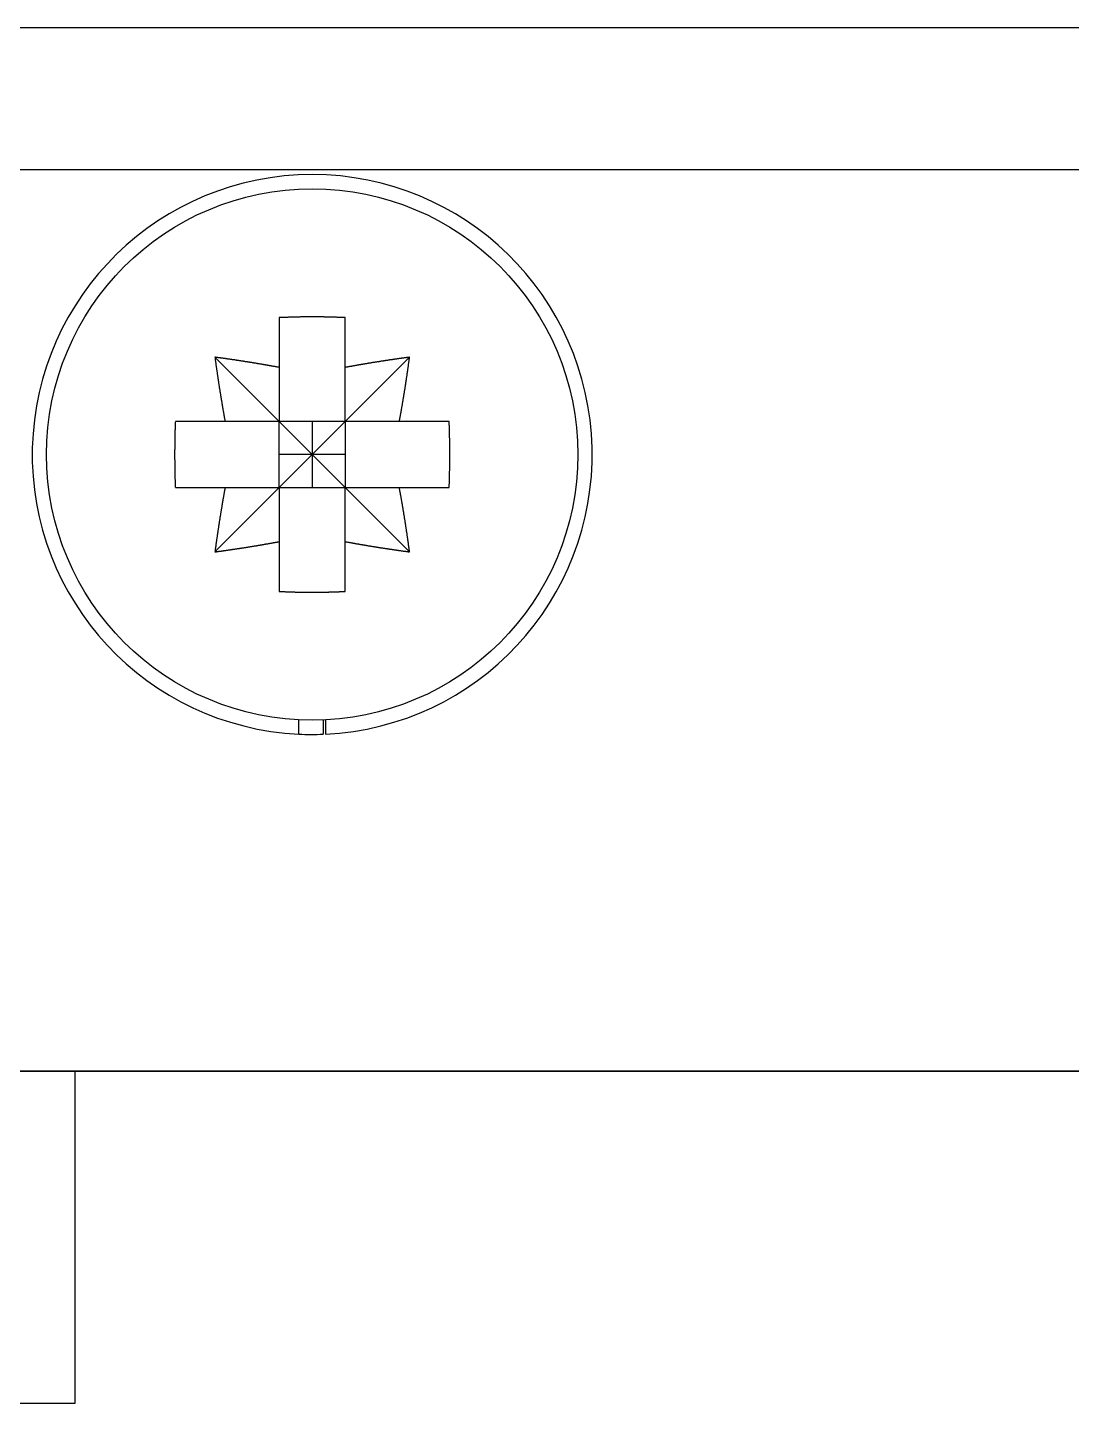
# Model space of a CAD drawing. Extents: x -37 to 246, y -173 to 93.
# Drawn here: x 115.78 to 126.78, y -58.1 to -43.6 of the extents above; entities that cross this region are included whole.
import ezdxf

# ---------------------------------------------------------------- set-up
doc = ezdxf.new("R2010")
doc.units = 0
doc.layers.get('0').update_dxf_attribs({"linetype": 'CONTINUOUS'})

msp = doc.modelspace()

# ---------------------------------------------------------------- linework, layer by layer
at = {"color": 7, "linetype": 'CONTINUOUS'}
for p, q in [((110.783, -43.595), (142.783, -43.595)), ((141.783, -45.095), (111.783, -45.095)), ((118.434, -46.653), (118.434, -47.177)), ((119.132, -47.177), (119.132, -46.653)), ((118.434, -47.746), (117.758, -47.07)), ((119.132, -47.746), (119.809, -47.07)), ((118.434, -47.177), (118.434, -47.746)), ((119.132, -47.746), (119.132, -47.177)), ((117.865, -47.746), (117.341, -47.746)), ((118.434, -47.746), (117.865, -47.746)), ((118.434, -47.746), (118.783, -48.095)), ((119.132, -47.746), (118.434, -47.746)), ((118.434, -48.444), (118.434, -47.746)), ((118.783, -47.746), (118.783, -48.095)), ((118.783, -48.095), (119.132, -47.746)), ((119.132, -47.746), (119.132, -48.444)), ((119.702, -47.746), (119.132, -47.746)), ((120.226, -47.746), (119.702, -47.746)), ((118.783, -48.095), (118.434, -48.095)), ((118.783, -48.095), (118.434, -48.444)), ((118.783, -48.095), (118.783, -48.444)), ((119.132, -48.095), (118.783, -48.095)), ((119.132, -48.444), (118.783, -48.095)), ((117.341, -48.444), (117.865, -48.444)), ((118.434, -48.444), (117.758, -49.121)), ((117.865, -48.444), (118.434, -48.444)), ((118.434, -48.444), (119.132, -48.444)), ((118.434, -48.444), (118.434, -49.014)), ((119.132, -49.014), (119.132, -48.444)), ((119.132, -48.444), (119.809, -49.121)), ((119.132, -48.444), (119.702, -48.444)), ((119.702, -48.444), (120.226, -48.444)), ((118.434, -49.014), (118.434, -49.538)), ((119.132, -49.538), (119.132, -49.014)), ((118.643, -51.042), (118.643, -50.892)), ((118.898, -50.893), (118.898, -51.043)), ((118.923, -50.892), (118.923, -51.042)), ((109.283, -54.595), (144.283, -54.595)), ((144.283, -54.595), (109.283, -54.595)), ((116.283, -54.595), (116.283, -58.095)), ((116.283, -58.095), (110.283, -58.095))]:
    msp.add_line(p, q, dxfattribs=at)
for points in [[(119.132, -46.653, 0), (119.127, -46.653, 0), (119.121, -46.652, 0), (119.116, -46.652, 0), (119.11, -46.652, 0), (119.105, -46.652, 0), (119.099, -46.651, 0), (119.094, -46.651, 0), (119.088, -46.651, 0), (119.083, -46.651, 0), (119.078, -46.651, 0), (119.072, -46.651, 0), (119.067, -46.65, 0), (119.061, -46.65, 0), (119.056, -46.65, 0), (119.05, -46.65, 0), (119.045, -46.65, 0), (119.039, -46.649, 0), (119.034, -46.649, 0), (119.029, -46.649, 0), (119.023, -46.649, 0), (119.018, -46.649, 0), (119.012, -46.649, 0), (119.007, -46.648, 0), (119.001, -46.648, 0), (118.996, -46.648, 0), (118.99, -46.648, 0), (118.985, -46.648, 0), (118.98, -46.648, 0), (118.974, -46.648, 0), (118.969, -46.648, 0), (118.963, -46.647, 0), (118.958, -46.647, 0), (118.952, -46.647, 0), (118.947, -46.647, 0), (118.941, -46.647, 0), (118.936, -46.647, 0), (118.93, -46.647, 0), (118.925, -46.647, 0), (118.92, -46.647, 0), (118.914, -46.647, 0), (118.909, -46.646, 0), (118.903, -46.646, 0), (118.898, -46.646, 0), (118.892, -46.646, 0), (118.887, -46.646, 0), (118.881, -46.646, 0), (118.876, -46.646, 0), (118.87, -46.646, 0), (118.865, -46.646, 0), (118.86, -46.646, 0), (118.854, -46.646, 0), (118.849, -46.646, 0), (118.843, -46.646, 0), (118.838, -46.646, 0), (118.832, -46.646, 0), (118.827, -46.645, 0), (118.821, -46.645, 0), (118.816, -46.645, 0), (118.81, -46.645, 0), (118.805, -46.645, 0), (118.8, -46.645, 0), (118.794, -46.645, 0), (118.789, -46.645, 0), (118.783, -46.645, 0), (118.778, -46.645, 0), (118.772, -46.645, 0), (118.767, -46.645, 0), (118.761, -46.645, 0), (118.756, -46.645, 0), (118.75, -46.645, 0), (118.745, -46.645, 0), (118.74, -46.645, 0), (118.734, -46.646, 0), (118.729, -46.646, 0), (118.723, -46.646, 0), (118.718, -46.646, 0), (118.712, -46.646, 0), (118.707, -46.646, 0), (118.701, -46.646, 0), (118.696, -46.646, 0), (118.69, -46.646, 0), (118.685, -46.646, 0), (118.68, -46.646, 0), (118.674, -46.646, 0), (118.669, -46.646, 0), (118.663, -46.646, 0), (118.658, -46.646, 0), (118.652, -46.647, 0), (118.647, -46.647, 0), (118.641, -46.647, 0), (118.636, -46.647, 0), (118.63, -46.647, 0), (118.625, -46.647, 0), (118.62, -46.647, 0), (118.614, -46.647, 0), (118.609, -46.647, 0), (118.603, -46.647, 0), (118.598, -46.648, 0), (118.592, -46.648, 0), (118.587, -46.648, 0), (118.581, -46.648, 0), (118.576, -46.648, 0), (118.57, -46.648, 0), (118.565, -46.648, 0), (118.56, -46.648, 0), (118.554, -46.649, 0), (118.549, -46.649, 0), (118.543, -46.649, 0), (118.538, -46.649, 0), (118.532, -46.649, 0), (118.527, -46.65, 0), (118.521, -46.65, 0), (118.516, -46.65, 0), (118.511, -46.65, 0), (118.505, -46.65, 0), (118.5, -46.65, 0), (118.494, -46.651, 0), (118.489, -46.651, 0), (118.483, -46.651, 0), (118.478, -46.651, 0), (118.472, -46.651, 0), (118.467, -46.652, 0), (118.462, -46.652, 0), (118.456, -46.652, 0), (118.451, -46.652, 0), (118.445, -46.652, 0), (118.44, -46.653, 0), (118.434, -46.653, 0)], [(117.758, -47.07, 0), (117.759, -47.075, 0), (117.759, -47.081, 0), (117.76, -47.086, 0), (117.761, -47.091, 0), (117.761, -47.096, 0), (117.762, -47.102, 0), (117.763, -47.107, 0), (117.764, -47.112, 0), (117.764, -47.117, 0), (117.765, -47.123, 0), (117.766, -47.128, 0), (117.766, -47.133, 0), (117.767, -47.138, 0), (117.768, -47.144, 0), (117.769, -47.149, 0), (117.769, -47.154, 0), (117.77, -47.159, 0), (117.771, -47.164, 0), (117.772, -47.17, 0), (117.772, -47.175, 0), (117.773, -47.18, 0), (117.774, -47.186, 0), (117.774, -47.191, 0), (117.775, -47.196, 0), (117.776, -47.201, 0), (117.777, -47.207, 0), (117.777, -47.212, 0), (117.778, -47.217, 0), (117.779, -47.222, 0), (117.78, -47.228, 0), (117.78, -47.233, 0), (117.781, -47.238, 0), (117.782, -47.243, 0), (117.783, -47.249, 0), (117.784, -47.254, 0), (117.784, -47.259, 0), (117.785, -47.264, 0), (117.786, -47.27, 0), (117.787, -47.275, 0), (117.787, -47.28, 0), (117.788, -47.286, 0), (117.789, -47.291, 0), (117.79, -47.296, 0), (117.791, -47.301, 0), (117.791, -47.307, 0), (117.792, -47.312, 0), (117.793, -47.317, 0), (117.794, -47.322, 0), (117.795, -47.328, 0), (117.795, -47.333, 0), (117.796, -47.338, 0), (117.797, -47.344, 0), (117.798, -47.349, 0), (117.799, -47.354, 0), (117.799, -47.359, 0), (117.8, -47.365, 0), (117.801, -47.37, 0), (117.802, -47.375, 0), (117.803, -47.381, 0), (117.804, -47.386, 0), (117.804, -47.391, 0), (117.805, -47.397, 0), (117.806, -47.402, 0), (117.807, -47.407, 0), (117.808, -47.412, 0), (117.809, -47.418, 0), (117.809, -47.423, 0), (117.81, -47.428, 0), (117.811, -47.434, 0), (117.812, -47.439, 0), (117.813, -47.444, 0), (117.814, -47.449, 0), (117.815, -47.455, 0), (117.815, -47.46, 0), (117.816, -47.465, 0), (117.817, -47.471, 0), (117.818, -47.476, 0), (117.819, -47.481, 0), (117.82, -47.486, 0), (117.821, -47.492, 0), (117.821, -47.497, 0), (117.822, -47.502, 0), (117.823, -47.508, 0), (117.824, -47.513, 0), (117.825, -47.518, 0), (117.826, -47.523, 0), (117.827, -47.529, 0), (117.828, -47.534, 0), (117.829, -47.539, 0), (117.829, -47.545, 0), (117.83, -47.55, 0), (117.831, -47.555, 0), (117.832, -47.561, 0), (117.833, -47.566, 0), (117.834, -47.571, 0), (117.835, -47.577, 0), (117.836, -47.582, 0), (117.837, -47.587, 0), (117.838, -47.593, 0), (117.838, -47.598, 0), (117.839, -47.603, 0), (117.84, -47.608, 0), (117.841, -47.614, 0), (117.842, -47.619, 0), (117.843, -47.624, 0), (117.844, -47.63, 0), (117.845, -47.635, 0), (117.846, -47.64, 0), (117.847, -47.645, 0), (117.848, -47.651, 0), (117.849, -47.656, 0), (117.85, -47.661, 0), (117.851, -47.667, 0), (117.852, -47.672, 0), (117.853, -47.677, 0), (117.853, -47.683, 0), (117.854, -47.688, 0), (117.855, -47.693, 0), (117.856, -47.699, 0), (117.857, -47.704, 0), (117.858, -47.709, 0), (117.859, -47.715, 0), (117.86, -47.72, 0), (117.861, -47.725, 0), (117.862, -47.73, 0), (117.863, -47.736, 0), (117.864, -47.741, 0), (117.865, -47.746, 0)], [(118.434, -47.177, 0), (118.429, -47.176, 0), (118.424, -47.175, 0), (118.418, -47.174, 0), (118.413, -47.173, 0), (118.408, -47.172, 0), (118.402, -47.171, 0), (118.397, -47.17, 0), (118.392, -47.169, 0), (118.387, -47.169, 0), (118.381, -47.167, 0), (118.376, -47.167, 0), (118.371, -47.166, 0), (118.365, -47.165, 0), (118.36, -47.164, 0), (118.355, -47.163, 0), (118.349, -47.162, 0), (118.344, -47.161, 0), (118.339, -47.16, 0), (118.333, -47.159, 0), (118.328, -47.158, 0), (118.323, -47.157, 0), (118.317, -47.156, 0), (118.312, -47.155, 0), (118.307, -47.154, 0), (118.302, -47.153, 0), (118.296, -47.152, 0), (118.291, -47.151, 0), (118.286, -47.151, 0), (118.28, -47.15, 0), (118.275, -47.149, 0), (118.27, -47.148, 0), (118.264, -47.147, 0), (118.259, -47.146, 0), (118.254, -47.145, 0), (118.249, -47.144, 0), (118.243, -47.143, 0), (118.238, -47.142, 0), (118.233, -47.142, 0), (118.227, -47.141, 0), (118.222, -47.14, 0), (118.217, -47.139, 0), (118.211, -47.138, 0), (118.206, -47.137, 0), (118.201, -47.136, 0), (118.196, -47.135, 0), (118.19, -47.134, 0), (118.185, -47.133, 0), (118.18, -47.133, 0), (118.174, -47.132, 0), (118.169, -47.131, 0), (118.164, -47.13, 0), (118.158, -47.129, 0), (118.153, -47.128, 0), (118.148, -47.127, 0), (118.143, -47.127, 0), (118.137, -47.126, 0), (118.132, -47.125, 0), (118.127, -47.124, 0), (118.121, -47.123, 0), (118.116, -47.122, 0), (118.111, -47.121, 0), (118.106, -47.121, 0), (118.1, -47.12, 0), (118.095, -47.119, 0), (118.09, -47.118, 0), (118.084, -47.117, 0), (118.079, -47.117, 0), (118.074, -47.116, 0), (118.069, -47.115, 0), (118.063, -47.114, 0), (118.058, -47.113, 0), (118.053, -47.112, 0), (118.047, -47.111, 0), (118.042, -47.111, 0), (118.037, -47.11, 0), (118.032, -47.109, 0), (118.026, -47.108, 0), (118.021, -47.108, 0), (118.016, -47.107, 0), (118.01, -47.106, 0), (118.005, -47.105, 0), (118, -47.104, 0), (117.995, -47.103, 0), (117.989, -47.103, 0), (117.984, -47.102, 0), (117.979, -47.101, 0), (117.973, -47.1, 0), (117.968, -47.099, 0), (117.963, -47.099, 0), (117.958, -47.098, 0), (117.952, -47.097, 0), (117.947, -47.096, 0), (117.942, -47.096, 0), (117.937, -47.095, 0), (117.931, -47.094, 0), (117.926, -47.093, 0), (117.921, -47.093, 0), (117.916, -47.092, 0), (117.91, -47.091, 0), (117.905, -47.09, 0), (117.9, -47.09, 0), (117.894, -47.089, 0), (117.889, -47.088, 0), (117.884, -47.087, 0), (117.879, -47.087, 0), (117.873, -47.086, 0), (117.868, -47.085, 0), (117.863, -47.084, 0), (117.858, -47.084, 0), (117.852, -47.083, 0), (117.847, -47.082, 0), (117.842, -47.081, 0), (117.837, -47.081, 0), (117.831, -47.08, 0), (117.826, -47.079, 0), (117.821, -47.079, 0), (117.816, -47.078, 0), (117.81, -47.077, 0), (117.805, -47.076, 0), (117.8, -47.076, 0), (117.795, -47.075, 0), (117.789, -47.074, 0), (117.784, -47.074, 0), (117.779, -47.073, 0), (117.774, -47.072, 0), (117.768, -47.072, 0), (117.763, -47.071, 0), (117.758, -47.07, 0)], [(119.809, -47.07, 0), (119.803, -47.071, 0), (119.798, -47.072, 0), (119.793, -47.072, 0), (119.788, -47.073, 0), (119.782, -47.074, 0), (119.777, -47.074, 0), (119.772, -47.075, 0), (119.767, -47.076, 0), (119.761, -47.076, 0), (119.756, -47.077, 0), (119.751, -47.078, 0), (119.746, -47.079, 0), (119.74, -47.079, 0), (119.735, -47.08, 0), (119.73, -47.081, 0), (119.725, -47.081, 0), (119.719, -47.082, 0), (119.714, -47.083, 0), (119.709, -47.084, 0), (119.704, -47.084, 0), (119.698, -47.085, 0), (119.693, -47.086, 0), (119.688, -47.087, 0), (119.683, -47.087, 0), (119.677, -47.088, 0), (119.672, -47.089, 0), (119.667, -47.09, 0), (119.662, -47.09, 0), (119.656, -47.091, 0), (119.651, -47.092, 0), (119.646, -47.093, 0), (119.641, -47.093, 0), (119.635, -47.094, 0), (119.63, -47.095, 0), (119.625, -47.096, 0), (119.62, -47.096, 0), (119.614, -47.097, 0), (119.609, -47.098, 0), (119.604, -47.099, 0), (119.598, -47.099, 0), (119.593, -47.1, 0), (119.588, -47.101, 0), (119.583, -47.102, 0), (119.577, -47.103, 0), (119.572, -47.103, 0), (119.567, -47.104, 0), (119.562, -47.105, 0), (119.556, -47.106, 0), (119.551, -47.107, 0), (119.546, -47.108, 0), (119.54, -47.108, 0), (119.535, -47.109, 0), (119.53, -47.11, 0), (119.525, -47.111, 0), (119.519, -47.111, 0), (119.514, -47.112, 0), (119.509, -47.113, 0), (119.503, -47.114, 0), (119.498, -47.115, 0), (119.493, -47.116, 0), (119.488, -47.117, 0), (119.482, -47.117, 0), (119.477, -47.118, 0), (119.472, -47.119, 0), (119.466, -47.12, 0), (119.461, -47.121, 0), (119.456, -47.121, 0), (119.451, -47.122, 0), (119.445, -47.123, 0), (119.44, -47.124, 0), (119.435, -47.125, 0), (119.429, -47.126, 0), (119.424, -47.127, 0), (119.419, -47.127, 0), (119.413, -47.128, 0), (119.408, -47.129, 0), (119.403, -47.13, 0), (119.398, -47.131, 0), (119.392, -47.132, 0), (119.387, -47.133, 0), (119.382, -47.133, 0), (119.376, -47.134, 0), (119.371, -47.135, 0), (119.366, -47.136, 0), (119.361, -47.137, 0), (119.355, -47.138, 0), (119.35, -47.139, 0), (119.345, -47.14, 0), (119.339, -47.141, 0), (119.334, -47.142, 0), (119.329, -47.142, 0), (119.323, -47.143, 0), (119.318, -47.144, 0), (119.313, -47.145, 0), (119.308, -47.146, 0), (119.302, -47.147, 0), (119.297, -47.148, 0), (119.292, -47.149, 0), (119.286, -47.15, 0), (119.281, -47.151, 0), (119.276, -47.151, 0), (119.27, -47.152, 0), (119.265, -47.153, 0), (119.26, -47.154, 0), (119.254, -47.155, 0), (119.249, -47.156, 0), (119.244, -47.157, 0), (119.239, -47.158, 0), (119.233, -47.159, 0), (119.228, -47.16, 0), (119.223, -47.161, 0), (119.217, -47.162, 0), (119.212, -47.163, 0), (119.207, -47.164, 0), (119.201, -47.165, 0), (119.196, -47.166, 0), (119.191, -47.167, 0), (119.185, -47.167, 0), (119.18, -47.169, 0), (119.175, -47.169, 0), (119.17, -47.17, 0), (119.164, -47.171, 0), (119.159, -47.172, 0), (119.154, -47.173, 0), (119.148, -47.174, 0), (119.143, -47.175, 0), (119.138, -47.176, 0), (119.132, -47.177, 0)], [(119.702, -47.746, 0), (119.703, -47.741, 0), (119.704, -47.736, 0), (119.704, -47.73, 0), (119.705, -47.725, 0), (119.706, -47.72, 0), (119.707, -47.715, 0), (119.708, -47.709, 0), (119.709, -47.704, 0), (119.71, -47.699, 0), (119.711, -47.693, 0), (119.712, -47.688, 0), (119.713, -47.683, 0), (119.714, -47.677, 0), (119.715, -47.672, 0), (119.716, -47.667, 0), (119.717, -47.661, 0), (119.718, -47.656, 0), (119.719, -47.651, 0), (119.72, -47.645, 0), (119.721, -47.64, 0), (119.722, -47.635, 0), (119.723, -47.63, 0), (119.724, -47.624, 0), (119.724, -47.619, 0), (119.725, -47.614, 0), (119.726, -47.608, 0), (119.727, -47.603, 0), (119.728, -47.598, 0), (119.729, -47.593, 0), (119.73, -47.587, 0), (119.731, -47.582, 0), (119.732, -47.577, 0), (119.733, -47.571, 0), (119.734, -47.566, 0), (119.735, -47.561, 0), (119.735, -47.555, 0), (119.736, -47.55, 0), (119.737, -47.545, 0), (119.738, -47.539, 0), (119.739, -47.534, 0), (119.74, -47.529, 0), (119.741, -47.523, 0), (119.742, -47.518, 0), (119.743, -47.513, 0), (119.743, -47.508, 0), (119.744, -47.502, 0), (119.745, -47.497, 0), (119.746, -47.492, 0), (119.747, -47.486, 0), (119.748, -47.481, 0), (119.749, -47.476, 0), (119.75, -47.471, 0), (119.75, -47.465, 0), (119.751, -47.46, 0), (119.752, -47.455, 0), (119.753, -47.449, 0), (119.754, -47.444, 0), (119.755, -47.439, 0), (119.756, -47.434, 0), (119.756, -47.428, 0), (119.757, -47.423, 0), (119.758, -47.418, 0), (119.759, -47.412, 0), (119.76, -47.407, 0), (119.761, -47.402, 0), (119.761, -47.397, 0), (119.762, -47.391, 0), (119.763, -47.386, 0), (119.764, -47.381, 0), (119.765, -47.375, 0), (119.766, -47.37, 0), (119.766, -47.365, 0), (119.767, -47.359, 0), (119.768, -47.354, 0), (119.769, -47.349, 0), (119.77, -47.344, 0), (119.77, -47.338, 0), (119.771, -47.333, 0), (119.772, -47.328, 0), (119.773, -47.322, 0), (119.774, -47.317, 0), (119.774, -47.312, 0), (119.775, -47.307, 0), (119.776, -47.301, 0), (119.777, -47.296, 0), (119.778, -47.291, 0), (119.778, -47.286, 0), (119.779, -47.28, 0), (119.78, -47.275, 0), (119.781, -47.27, 0), (119.782, -47.264, 0), (119.782, -47.259, 0), (119.783, -47.254, 0), (119.784, -47.249, 0), (119.785, -47.243, 0), (119.785, -47.238, 0), (119.786, -47.233, 0), (119.787, -47.228, 0), (119.788, -47.222, 0), (119.788, -47.217, 0), (119.789, -47.212, 0), (119.79, -47.207, 0), (119.791, -47.201, 0), (119.791, -47.196, 0), (119.792, -47.191, 0), (119.793, -47.186, 0), (119.794, -47.18, 0), (119.794, -47.175, 0), (119.795, -47.17, 0), (119.796, -47.164, 0), (119.797, -47.159, 0), (119.797, -47.154, 0), (119.798, -47.149, 0), (119.799, -47.144, 0), (119.799, -47.138, 0), (119.8, -47.133, 0), (119.801, -47.128, 0), (119.802, -47.123, 0), (119.802, -47.117, 0), (119.803, -47.112, 0), (119.804, -47.107, 0), (119.804, -47.102, 0), (119.805, -47.096, 0), (119.806, -47.091, 0), (119.807, -47.086, 0), (119.807, -47.081, 0), (119.808, -47.075, 0), (119.809, -47.07, 0)], [(117.341, -47.747, 0), (117.341, -47.752, 0), (117.34, -47.758, 0), (117.34, -47.763, 0), (117.34, -47.769, 0), (117.34, -47.774, 0), (117.339, -47.779, 0), (117.339, -47.785, 0), (117.339, -47.79, 0), (117.339, -47.796, 0), (117.339, -47.801, 0), (117.338, -47.807, 0), (117.338, -47.812, 0), (117.338, -47.818, 0), (117.338, -47.823, 0), (117.338, -47.828, 0), (117.338, -47.834, 0), (117.337, -47.839, 0), (117.337, -47.845, 0), (117.337, -47.85, 0), (117.337, -47.856, 0), (117.337, -47.861, 0), (117.337, -47.867, 0), (117.336, -47.872, 0), (117.336, -47.877, 0), (117.336, -47.883, 0), (117.336, -47.888, 0), (117.336, -47.894, 0), (117.336, -47.899, 0), (117.336, -47.905, 0), (117.335, -47.91, 0), (117.335, -47.916, 0), (117.335, -47.921, 0), (117.335, -47.926, 0), (117.335, -47.932, 0), (117.335, -47.937, 0), (117.335, -47.943, 0), (117.335, -47.948, 0), (117.335, -47.954, 0), (117.334, -47.959, 0), (117.334, -47.965, 0), (117.334, -47.97, 0), (117.334, -47.976, 0), (117.334, -47.981, 0), (117.334, -47.986, 0), (117.334, -47.992, 0), (117.334, -47.997, 0), (117.334, -48.003, 0), (117.334, -48.008, 0), (117.334, -48.014, 0), (117.334, -48.019, 0), (117.334, -48.025, 0), (117.334, -48.03, 0), (117.334, -48.036, 0), (117.334, -48.041, 0), (117.333, -48.047, 0), (117.333, -48.052, 0), (117.333, -48.057, 0), (117.333, -48.063, 0), (117.333, -48.068, 0), (117.333, -48.074, 0), (117.333, -48.079, 0), (117.333, -48.085, 0), (117.333, -48.09, 0), (117.333, -48.096, 0), (117.333, -48.101, 0), (117.333, -48.106, 0), (117.333, -48.112, 0), (117.333, -48.117, 0), (117.333, -48.123, 0), (117.333, -48.128, 0), (117.333, -48.134, 0), (117.333, -48.139, 0), (117.333, -48.145, 0), (117.334, -48.15, 0), (117.334, -48.156, 0), (117.334, -48.161, 0), (117.334, -48.166, 0), (117.334, -48.172, 0), (117.334, -48.177, 0), (117.334, -48.183, 0), (117.334, -48.188, 0), (117.334, -48.194, 0), (117.334, -48.199, 0), (117.334, -48.205, 0), (117.334, -48.21, 0), (117.334, -48.216, 0), (117.334, -48.221, 0), (117.334, -48.227, 0), (117.334, -48.232, 0), (117.335, -48.237, 0), (117.335, -48.243, 0), (117.335, -48.248, 0), (117.335, -48.254, 0), (117.335, -48.259, 0), (117.335, -48.265, 0), (117.335, -48.27, 0), (117.335, -48.276, 0), (117.335, -48.281, 0), (117.336, -48.286, 0), (117.336, -48.292, 0), (117.336, -48.297, 0), (117.336, -48.303, 0), (117.336, -48.308, 0), (117.336, -48.314, 0), (117.336, -48.319, 0), (117.337, -48.325, 0), (117.337, -48.33, 0), (117.337, -48.336, 0), (117.337, -48.341, 0), (117.337, -48.346, 0), (117.337, -48.352, 0), (117.338, -48.357, 0), (117.338, -48.363, 0), (117.338, -48.368, 0), (117.338, -48.374, 0), (117.338, -48.379, 0), (117.338, -48.385, 0), (117.339, -48.39, 0), (117.339, -48.395, 0), (117.339, -48.401, 0), (117.339, -48.406, 0), (117.339, -48.412, 0), (117.34, -48.417, 0), (117.34, -48.423, 0), (117.34, -48.428, 0), (117.34, -48.434, 0), (117.341, -48.439, 0), (117.341, -48.444, 0)], [(120.226, -48.444, 0), (120.226, -48.439, 0), (120.226, -48.433, 0), (120.227, -48.428, 0), (120.227, -48.422, 0), (120.227, -48.417, 0), (120.227, -48.411, 0), (120.227, -48.406, 0), (120.228, -48.401, 0), (120.228, -48.395, 0), (120.228, -48.39, 0), (120.228, -48.384, 0), (120.228, -48.379, 0), (120.229, -48.373, 0), (120.229, -48.368, 0), (120.229, -48.362, 0), (120.229, -48.357, 0), (120.229, -48.352, 0), (120.229, -48.346, 0), (120.23, -48.341, 0), (120.23, -48.335, 0), (120.23, -48.33, 0), (120.23, -48.324, 0), (120.23, -48.319, 0), (120.23, -48.313, 0), (120.231, -48.308, 0), (120.231, -48.303, 0), (120.231, -48.297, 0), (120.231, -48.292, 0), (120.231, -48.286, 0), (120.231, -48.281, 0), (120.231, -48.275, 0), (120.231, -48.27, 0), (120.232, -48.264, 0), (120.232, -48.259, 0), (120.232, -48.254, 0), (120.232, -48.248, 0), (120.232, -48.243, 0), (120.232, -48.237, 0), (120.232, -48.232, 0), (120.232, -48.226, 0), (120.232, -48.221, 0), (120.232, -48.215, 0), (120.233, -48.21, 0), (120.233, -48.204, 0), (120.233, -48.199, 0), (120.233, -48.194, 0), (120.233, -48.188, 0), (120.233, -48.183, 0), (120.233, -48.177, 0), (120.233, -48.172, 0), (120.233, -48.166, 0), (120.233, -48.161, 0), (120.233, -48.155, 0), (120.233, -48.15, 0), (120.233, -48.144, 0), (120.233, -48.139, 0), (120.233, -48.133, 0), (120.233, -48.128, 0), (120.233, -48.123, 0), (120.233, -48.117, 0), (120.233, -48.112, 0), (120.233, -48.106, 0), (120.233, -48.101, 0), (120.233, -48.095, 0), (120.233, -48.09, 0), (120.233, -48.084, 0), (120.233, -48.079, 0), (120.233, -48.074, 0), (120.233, -48.068, 0), (120.233, -48.063, 0), (120.233, -48.057, 0), (120.233, -48.052, 0), (120.233, -48.046, 0), (120.233, -48.041, 0), (120.233, -48.035, 0), (120.233, -48.03, 0), (120.233, -48.024, 0), (120.233, -48.019, 0), (120.233, -48.014, 0), (120.233, -48.008, 0), (120.233, -48.002, 0), (120.233, -47.997, 0), (120.233, -47.992, 0), (120.233, -47.986, 0), (120.233, -47.981, 0), (120.232, -47.975, 0), (120.232, -47.97, 0), (120.232, -47.964, 0), (120.232, -47.959, 0), (120.232, -47.953, 0), (120.232, -47.948, 0), (120.232, -47.943, 0), (120.232, -47.937, 0), (120.232, -47.932, 0), (120.232, -47.926, 0), (120.231, -47.921, 0), (120.231, -47.915, 0), (120.231, -47.91, 0), (120.231, -47.904, 0), (120.231, -47.899, 0), (120.231, -47.894, 0), (120.231, -47.888, 0), (120.231, -47.883, 0), (120.23, -47.877, 0), (120.23, -47.872, 0), (120.23, -47.866, 0), (120.23, -47.861, 0), (120.23, -47.855, 0), (120.23, -47.85, 0), (120.229, -47.844, 0), (120.229, -47.839, 0), (120.229, -47.834, 0), (120.229, -47.828, 0), (120.229, -47.823, 0), (120.229, -47.817, 0), (120.228, -47.812, 0), (120.228, -47.806, 0), (120.228, -47.801, 0), (120.228, -47.795, 0), (120.228, -47.79, 0), (120.227, -47.785, 0), (120.227, -47.779, 0), (120.227, -47.774, 0), (120.227, -47.768, 0), (120.227, -47.763, 0), (120.226, -47.757, 0), (120.226, -47.752, 0), (120.226, -47.746, 0)], [(117.865, -48.444, 0), (117.864, -48.45, 0), (117.863, -48.455, 0), (117.862, -48.46, 0), (117.861, -48.466, 0), (117.86, -48.471, 0), (117.859, -48.476, 0), (117.858, -48.482, 0), (117.857, -48.487, 0), (117.856, -48.492, 0), (117.855, -48.498, 0), (117.854, -48.503, 0), (117.853, -48.508, 0), (117.853, -48.514, 0), (117.852, -48.519, 0), (117.851, -48.524, 0), (117.85, -48.529, 0), (117.849, -48.535, 0), (117.848, -48.54, 0), (117.847, -48.545, 0), (117.846, -48.551, 0), (117.845, -48.556, 0), (117.844, -48.561, 0), (117.843, -48.567, 0), (117.842, -48.572, 0), (117.841, -48.577, 0), (117.84, -48.583, 0), (117.839, -48.588, 0), (117.838, -48.593, 0), (117.838, -48.598, 0), (117.837, -48.604, 0), (117.836, -48.609, 0), (117.835, -48.614, 0), (117.834, -48.62, 0), (117.833, -48.625, 0), (117.832, -48.63, 0), (117.831, -48.636, 0), (117.83, -48.641, 0), (117.829, -48.646, 0), (117.829, -48.651, 0), (117.828, -48.657, 0), (117.827, -48.662, 0), (117.826, -48.667, 0), (117.825, -48.673, 0), (117.824, -48.678, 0), (117.823, -48.683, 0), (117.822, -48.688, 0), (117.821, -48.694, 0), (117.821, -48.699, 0), (117.82, -48.704, 0), (117.819, -48.71, 0), (117.818, -48.715, 0), (117.817, -48.72, 0), (117.816, -48.726, 0), (117.815, -48.731, 0), (117.815, -48.736, 0), (117.814, -48.742, 0), (117.813, -48.747, 0), (117.812, -48.752, 0), (117.811, -48.757, 0), (117.81, -48.763, 0), (117.809, -48.768, 0), (117.809, -48.773, 0), (117.808, -48.779, 0), (117.807, -48.784, 0), (117.806, -48.789, 0), (117.805, -48.794, 0), (117.804, -48.8, 0), (117.804, -48.805, 0), (117.803, -48.81, 0), (117.802, -48.816, 0), (117.801, -48.821, 0), (117.8, -48.826, 0), (117.799, -48.831, 0), (117.799, -48.837, 0), (117.798, -48.842, 0), (117.797, -48.847, 0), (117.796, -48.852, 0), (117.795, -48.858, 0), (117.795, -48.863, 0), (117.794, -48.868, 0), (117.793, -48.874, 0), (117.792, -48.879, 0), (117.791, -48.884, 0), (117.791, -48.889, 0), (117.79, -48.895, 0), (117.789, -48.9, 0), (117.788, -48.905, 0), (117.787, -48.91, 0), (117.787, -48.916, 0), (117.786, -48.921, 0), (117.785, -48.926, 0), (117.784, -48.932, 0), (117.784, -48.937, 0), (117.783, -48.942, 0), (117.782, -48.947, 0), (117.781, -48.953, 0), (117.78, -48.958, 0), (117.78, -48.963, 0), (117.779, -48.968, 0), (117.778, -48.974, 0), (117.777, -48.979, 0), (117.777, -48.984, 0), (117.776, -48.989, 0), (117.775, -48.995, 0), (117.774, -49, 0), (117.774, -49.005, 0), (117.773, -49.011, 0), (117.772, -49.016, 0), (117.772, -49.021, 0), (117.771, -49.026, 0), (117.77, -49.032, 0), (117.769, -49.037, 0), (117.769, -49.042, 0), (117.768, -49.047, 0), (117.767, -49.053, 0), (117.766, -49.058, 0), (117.766, -49.063, 0), (117.765, -49.068, 0), (117.764, -49.074, 0), (117.764, -49.079, 0), (117.763, -49.084, 0), (117.762, -49.089, 0), (117.761, -49.094, 0), (117.761, -49.1, 0), (117.76, -49.105, 0), (117.759, -49.11, 0), (117.759, -49.115, 0), (117.758, -49.121, 0)], [(119.809, -49.121, 0), (119.808, -49.115, 0), (119.807, -49.11, 0), (119.807, -49.105, 0), (119.806, -49.1, 0), (119.805, -49.094, 0), (119.804, -49.089, 0), (119.804, -49.084, 0), (119.803, -49.079, 0), (119.802, -49.074, 0), (119.802, -49.068, 0), (119.801, -49.063, 0), (119.8, -49.058, 0), (119.799, -49.053, 0), (119.799, -49.047, 0), (119.798, -49.042, 0), (119.797, -49.037, 0), (119.797, -49.032, 0), (119.796, -49.026, 0), (119.795, -49.021, 0), (119.794, -49.016, 0), (119.794, -49.011, 0), (119.793, -49.005, 0), (119.792, -49, 0), (119.791, -48.995, 0), (119.791, -48.989, 0), (119.79, -48.984, 0), (119.789, -48.979, 0), (119.788, -48.974, 0), (119.788, -48.968, 0), (119.787, -48.963, 0), (119.786, -48.958, 0), (119.785, -48.953, 0), (119.785, -48.947, 0), (119.784, -48.942, 0), (119.783, -48.937, 0), (119.782, -48.932, 0), (119.782, -48.926, 0), (119.781, -48.921, 0), (119.78, -48.916, 0), (119.779, -48.91, 0), (119.778, -48.905, 0), (119.778, -48.9, 0), (119.777, -48.895, 0), (119.776, -48.889, 0), (119.775, -48.884, 0), (119.774, -48.879, 0), (119.774, -48.874, 0), (119.773, -48.868, 0), (119.772, -48.863, 0), (119.771, -48.858, 0), (119.77, -48.852, 0), (119.77, -48.847, 0), (119.769, -48.842, 0), (119.768, -48.837, 0), (119.767, -48.831, 0), (119.766, -48.826, 0), (119.766, -48.821, 0), (119.765, -48.816, 0), (119.764, -48.81, 0), (119.763, -48.805, 0), (119.762, -48.8, 0), (119.761, -48.794, 0), (119.761, -48.789, 0), (119.76, -48.784, 0), (119.759, -48.779, 0), (119.758, -48.773, 0), (119.757, -48.768, 0), (119.756, -48.763, 0), (119.756, -48.757, 0), (119.755, -48.752, 0), (119.754, -48.747, 0), (119.753, -48.742, 0), (119.752, -48.736, 0), (119.751, -48.731, 0), (119.75, -48.726, 0), (119.75, -48.72, 0), (119.749, -48.715, 0), (119.748, -48.71, 0), (119.747, -48.704, 0), (119.746, -48.699, 0), (119.745, -48.694, 0), (119.744, -48.688, 0), (119.743, -48.683, 0), (119.743, -48.678, 0), (119.742, -48.673, 0), (119.741, -48.667, 0), (119.74, -48.662, 0), (119.739, -48.657, 0), (119.738, -48.651, 0), (119.737, -48.646, 0), (119.736, -48.641, 0), (119.735, -48.636, 0), (119.735, -48.63, 0), (119.734, -48.625, 0), (119.733, -48.62, 0), (119.732, -48.614, 0), (119.731, -48.609, 0), (119.73, -48.604, 0), (119.729, -48.598, 0), (119.728, -48.593, 0), (119.727, -48.588, 0), (119.726, -48.583, 0), (119.725, -48.577, 0), (119.724, -48.572, 0), (119.724, -48.567, 0), (119.723, -48.561, 0), (119.722, -48.556, 0), (119.721, -48.551, 0), (119.72, -48.545, 0), (119.719, -48.54, 0), (119.718, -48.535, 0), (119.717, -48.529, 0), (119.716, -48.524, 0), (119.715, -48.519, 0), (119.714, -48.514, 0), (119.713, -48.508, 0), (119.712, -48.503, 0), (119.711, -48.498, 0), (119.71, -48.492, 0), (119.709, -48.487, 0), (119.708, -48.482, 0), (119.707, -48.476, 0), (119.706, -48.471, 0), (119.705, -48.466, 0), (119.704, -48.46, 0), (119.704, -48.455, 0), (119.703, -48.45, 0), (119.702, -48.444, 0)], [(117.758, -49.121, 0), (117.763, -49.12, 0), (117.768, -49.119, 0), (117.774, -49.119, 0), (117.779, -49.118, 0), (117.784, -49.117, 0), (117.789, -49.117, 0), (117.795, -49.116, 0), (117.8, -49.115, 0), (117.805, -49.114, 0), (117.81, -49.114, 0), (117.816, -49.113, 0), (117.821, -49.112, 0), (117.826, -49.112, 0), (117.831, -49.111, 0), (117.837, -49.11, 0), (117.842, -49.109, 0), (117.847, -49.109, 0), (117.852, -49.108, 0), (117.858, -49.107, 0), (117.863, -49.106, 0), (117.868, -49.106, 0), (117.873, -49.105, 0), (117.879, -49.104, 0), (117.884, -49.103, 0), (117.889, -49.103, 0), (117.894, -49.102, 0), (117.9, -49.101, 0), (117.905, -49.1, 0), (117.91, -49.1, 0), (117.916, -49.099, 0), (117.921, -49.098, 0), (117.926, -49.097, 0), (117.931, -49.097, 0), (117.937, -49.096, 0), (117.942, -49.095, 0), (117.947, -49.094, 0), (117.952, -49.094, 0), (117.958, -49.093, 0), (117.963, -49.092, 0), (117.968, -49.091, 0), (117.973, -49.09, 0), (117.979, -49.09, 0), (117.984, -49.089, 0), (117.989, -49.088, 0), (117.995, -49.087, 0), (118, -49.087, 0), (118.005, -49.086, 0), (118.01, -49.085, 0), (118.016, -49.084, 0), (118.021, -49.083, 0), (118.026, -49.083, 0), (118.032, -49.082, 0), (118.037, -49.081, 0), (118.042, -49.08, 0), (118.047, -49.079, 0), (118.053, -49.078, 0), (118.058, -49.078, 0), (118.063, -49.077, 0), (118.069, -49.076, 0), (118.074, -49.075, 0), (118.079, -49.074, 0), (118.084, -49.074, 0), (118.09, -49.073, 0), (118.095, -49.072, 0), (118.1, -49.071, 0), (118.106, -49.07, 0), (118.111, -49.069, 0), (118.116, -49.069, 0), (118.121, -49.068, 0), (118.127, -49.067, 0), (118.132, -49.066, 0), (118.137, -49.065, 0), (118.143, -49.064, 0), (118.148, -49.063, 0), (118.153, -49.062, 0), (118.158, -49.062, 0), (118.164, -49.061, 0), (118.169, -49.06, 0), (118.174, -49.059, 0), (118.18, -49.058, 0), (118.185, -49.057, 0), (118.19, -49.056, 0), (118.196, -49.056, 0), (118.201, -49.055, 0), (118.206, -49.054, 0), (118.211, -49.053, 0), (118.217, -49.052, 0), (118.222, -49.051, 0), (118.227, -49.05, 0), (118.233, -49.049, 0), (118.238, -49.048, 0), (118.243, -49.047, 0), (118.249, -49.047, 0), (118.254, -49.046, 0), (118.259, -49.045, 0), (118.264, -49.044, 0), (118.27, -49.043, 0), (118.275, -49.042, 0), (118.28, -49.041, 0), (118.286, -49.04, 0), (118.291, -49.039, 0), (118.296, -49.038, 0), (118.302, -49.038, 0), (118.307, -49.037, 0), (118.312, -49.036, 0), (118.317, -49.035, 0), (118.323, -49.034, 0), (118.328, -49.033, 0), (118.333, -49.032, 0), (118.339, -49.031, 0), (118.344, -49.03, 0), (118.349, -49.029, 0), (118.355, -49.028, 0), (118.36, -49.027, 0), (118.365, -49.026, 0), (118.371, -49.025, 0), (118.376, -49.024, 0), (118.381, -49.023, 0), (118.387, -49.022, 0), (118.392, -49.021, 0), (118.397, -49.02, 0), (118.402, -49.02, 0), (118.408, -49.019, 0), (118.413, -49.018, 0), (118.418, -49.017, 0), (118.424, -49.016, 0), (118.429, -49.015, 0), (118.434, -49.014, 0)], [(119.132, -49.014, 0), (119.138, -49.015, 0), (119.143, -49.016, 0), (119.148, -49.017, 0), (119.154, -49.018, 0), (119.159, -49.019, 0), (119.164, -49.02, 0), (119.17, -49.02, 0), (119.175, -49.021, 0), (119.18, -49.022, 0), (119.185, -49.023, 0), (119.191, -49.024, 0), (119.196, -49.025, 0), (119.201, -49.026, 0), (119.207, -49.027, 0), (119.212, -49.028, 0), (119.217, -49.029, 0), (119.223, -49.03, 0), (119.228, -49.031, 0), (119.233, -49.032, 0), (119.239, -49.033, 0), (119.244, -49.034, 0), (119.249, -49.035, 0), (119.254, -49.036, 0), (119.26, -49.037, 0), (119.265, -49.038, 0), (119.27, -49.038, 0), (119.276, -49.039, 0), (119.281, -49.04, 0), (119.286, -49.041, 0), (119.292, -49.042, 0), (119.297, -49.043, 0), (119.302, -49.044, 0), (119.308, -49.045, 0), (119.313, -49.046, 0), (119.318, -49.047, 0), (119.323, -49.047, 0), (119.329, -49.048, 0), (119.334, -49.049, 0), (119.339, -49.05, 0), (119.345, -49.051, 0), (119.35, -49.052, 0), (119.355, -49.053, 0), (119.361, -49.054, 0), (119.366, -49.055, 0), (119.371, -49.056, 0), (119.376, -49.056, 0), (119.382, -49.057, 0), (119.387, -49.058, 0), (119.392, -49.059, 0), (119.398, -49.06, 0), (119.403, -49.061, 0), (119.408, -49.062, 0), (119.413, -49.062, 0), (119.419, -49.063, 0), (119.424, -49.064, 0), (119.429, -49.065, 0), (119.435, -49.066, 0), (119.44, -49.067, 0), (119.445, -49.068, 0), (119.451, -49.069, 0), (119.456, -49.069, 0), (119.461, -49.07, 0), (119.466, -49.071, 0), (119.472, -49.072, 0), (119.477, -49.073, 0), (119.482, -49.074, 0), (119.488, -49.074, 0), (119.493, -49.075, 0), (119.498, -49.076, 0), (119.503, -49.077, 0), (119.509, -49.078, 0), (119.514, -49.078, 0), (119.519, -49.079, 0), (119.525, -49.08, 0), (119.53, -49.081, 0), (119.535, -49.082, 0), (119.54, -49.083, 0), (119.546, -49.083, 0), (119.551, -49.084, 0), (119.556, -49.085, 0), (119.562, -49.086, 0), (119.567, -49.087, 0), (119.572, -49.087, 0), (119.577, -49.088, 0), (119.583, -49.089, 0), (119.588, -49.09, 0), (119.593, -49.09, 0), (119.598, -49.091, 0), (119.604, -49.092, 0), (119.609, -49.093, 0), (119.614, -49.094, 0), (119.62, -49.094, 0), (119.625, -49.095, 0), (119.63, -49.096, 0), (119.635, -49.097, 0), (119.641, -49.097, 0), (119.646, -49.098, 0), (119.651, -49.099, 0), (119.656, -49.1, 0), (119.662, -49.1, 0), (119.667, -49.101, 0), (119.672, -49.102, 0), (119.677, -49.103, 0), (119.683, -49.103, 0), (119.688, -49.104, 0), (119.693, -49.105, 0), (119.698, -49.106, 0), (119.704, -49.106, 0), (119.709, -49.107, 0), (119.714, -49.108, 0), (119.719, -49.109, 0), (119.725, -49.109, 0), (119.73, -49.11, 0), (119.735, -49.111, 0), (119.74, -49.112, 0), (119.746, -49.112, 0), (119.751, -49.113, 0), (119.756, -49.114, 0), (119.761, -49.114, 0), (119.767, -49.115, 0), (119.772, -49.116, 0), (119.777, -49.117, 0), (119.782, -49.117, 0), (119.788, -49.118, 0), (119.793, -49.119, 0), (119.798, -49.119, 0), (119.803, -49.12, 0), (119.809, -49.121, 0)], [(118.435, -49.538, 0), (118.44, -49.538, 0), (118.445, -49.538, 0), (118.451, -49.539, 0), (118.456, -49.539, 0), (118.462, -49.539, 0), (118.467, -49.539, 0), (118.473, -49.539, 0), (118.478, -49.54, 0), (118.484, -49.54, 0), (118.489, -49.54, 0), (118.494, -49.54, 0), (118.5, -49.541, 0), (118.505, -49.541, 0), (118.511, -49.541, 0), (118.516, -49.541, 0), (118.522, -49.541, 0), (118.527, -49.541, 0), (118.533, -49.542, 0), (118.538, -49.542, 0), (118.544, -49.542, 0), (118.549, -49.542, 0), (118.554, -49.542, 0), (118.56, -49.542, 0), (118.565, -49.542, 0), (118.571, -49.543, 0), (118.576, -49.543, 0), (118.582, -49.543, 0), (118.587, -49.543, 0), (118.593, -49.543, 0), (118.598, -49.543, 0), (118.603, -49.544, 0), (118.609, -49.544, 0), (118.614, -49.544, 0), (118.62, -49.544, 0), (118.625, -49.544, 0), (118.631, -49.544, 0), (118.636, -49.544, 0), (118.642, -49.544, 0), (118.647, -49.544, 0), (118.653, -49.544, 0), (118.658, -49.544, 0), (118.663, -49.545, 0), (118.669, -49.545, 0), (118.674, -49.545, 0), (118.68, -49.545, 0), (118.685, -49.545, 0), (118.691, -49.545, 0), (118.696, -49.545, 0), (118.702, -49.545, 0), (118.707, -49.545, 0), (118.713, -49.545, 0), (118.718, -49.545, 0), (118.723, -49.545, 0), (118.729, -49.545, 0), (118.734, -49.545, 0), (118.74, -49.545, 0), (118.745, -49.545, 0), (118.751, -49.545, 0), (118.756, -49.545, 0), (118.762, -49.545, 0), (118.767, -49.545, 0), (118.773, -49.545, 0), (118.778, -49.545, 0), (118.783, -49.545, 0), (118.789, -49.545, 0), (118.794, -49.545, 0), (118.8, -49.545, 0), (118.805, -49.545, 0), (118.811, -49.545, 0), (118.816, -49.545, 0), (118.822, -49.545, 0), (118.827, -49.545, 0), (118.833, -49.545, 0), (118.838, -49.545, 0), (118.843, -49.545, 0), (118.849, -49.545, 0), (118.854, -49.545, 0), (118.86, -49.545, 0), (118.865, -49.545, 0), (118.871, -49.545, 0), (118.876, -49.545, 0), (118.882, -49.545, 0), (118.887, -49.545, 0), (118.893, -49.545, 0), (118.898, -49.545, 0), (118.903, -49.544, 0), (118.909, -49.544, 0), (118.914, -49.544, 0), (118.92, -49.544, 0), (118.925, -49.544, 0), (118.931, -49.544, 0), (118.936, -49.544, 0), (118.942, -49.544, 0), (118.947, -49.544, 0), (118.953, -49.544, 0), (118.958, -49.544, 0), (118.963, -49.543, 0), (118.969, -49.543, 0), (118.974, -49.543, 0), (118.98, -49.543, 0), (118.985, -49.543, 0), (118.991, -49.543, 0), (118.996, -49.543, 0), (119.002, -49.542, 0), (119.007, -49.542, 0), (119.013, -49.542, 0), (119.018, -49.542, 0), (119.023, -49.542, 0), (119.029, -49.542, 0), (119.034, -49.542, 0), (119.04, -49.541, 0), (119.045, -49.541, 0), (119.051, -49.541, 0), (119.056, -49.541, 0), (119.062, -49.541, 0), (119.067, -49.541, 0), (119.072, -49.54, 0), (119.078, -49.54, 0), (119.083, -49.54, 0), (119.089, -49.54, 0), (119.094, -49.539, 0), (119.1, -49.539, 0), (119.105, -49.539, 0), (119.111, -49.539, 0), (119.116, -49.539, 0), (119.121, -49.538, 0), (119.127, -49.538, 0), (119.132, -49.538, 0)]]:
    msp.add_polyline3d(points, dxfattribs=at)
msp.add_circle((118.783, -48.095), 2.8, dxfattribs=at)
for start, end in [(272.7201, 267.2799), (267.2799, 272.2298)]:
    msp.add_arc((118.783, -48.095), 2.95, start, end, dxfattribs=at)
msp.add_point((126.783, -54.595), dxfattribs=at)

doc.saveas('drawing.dxf')
